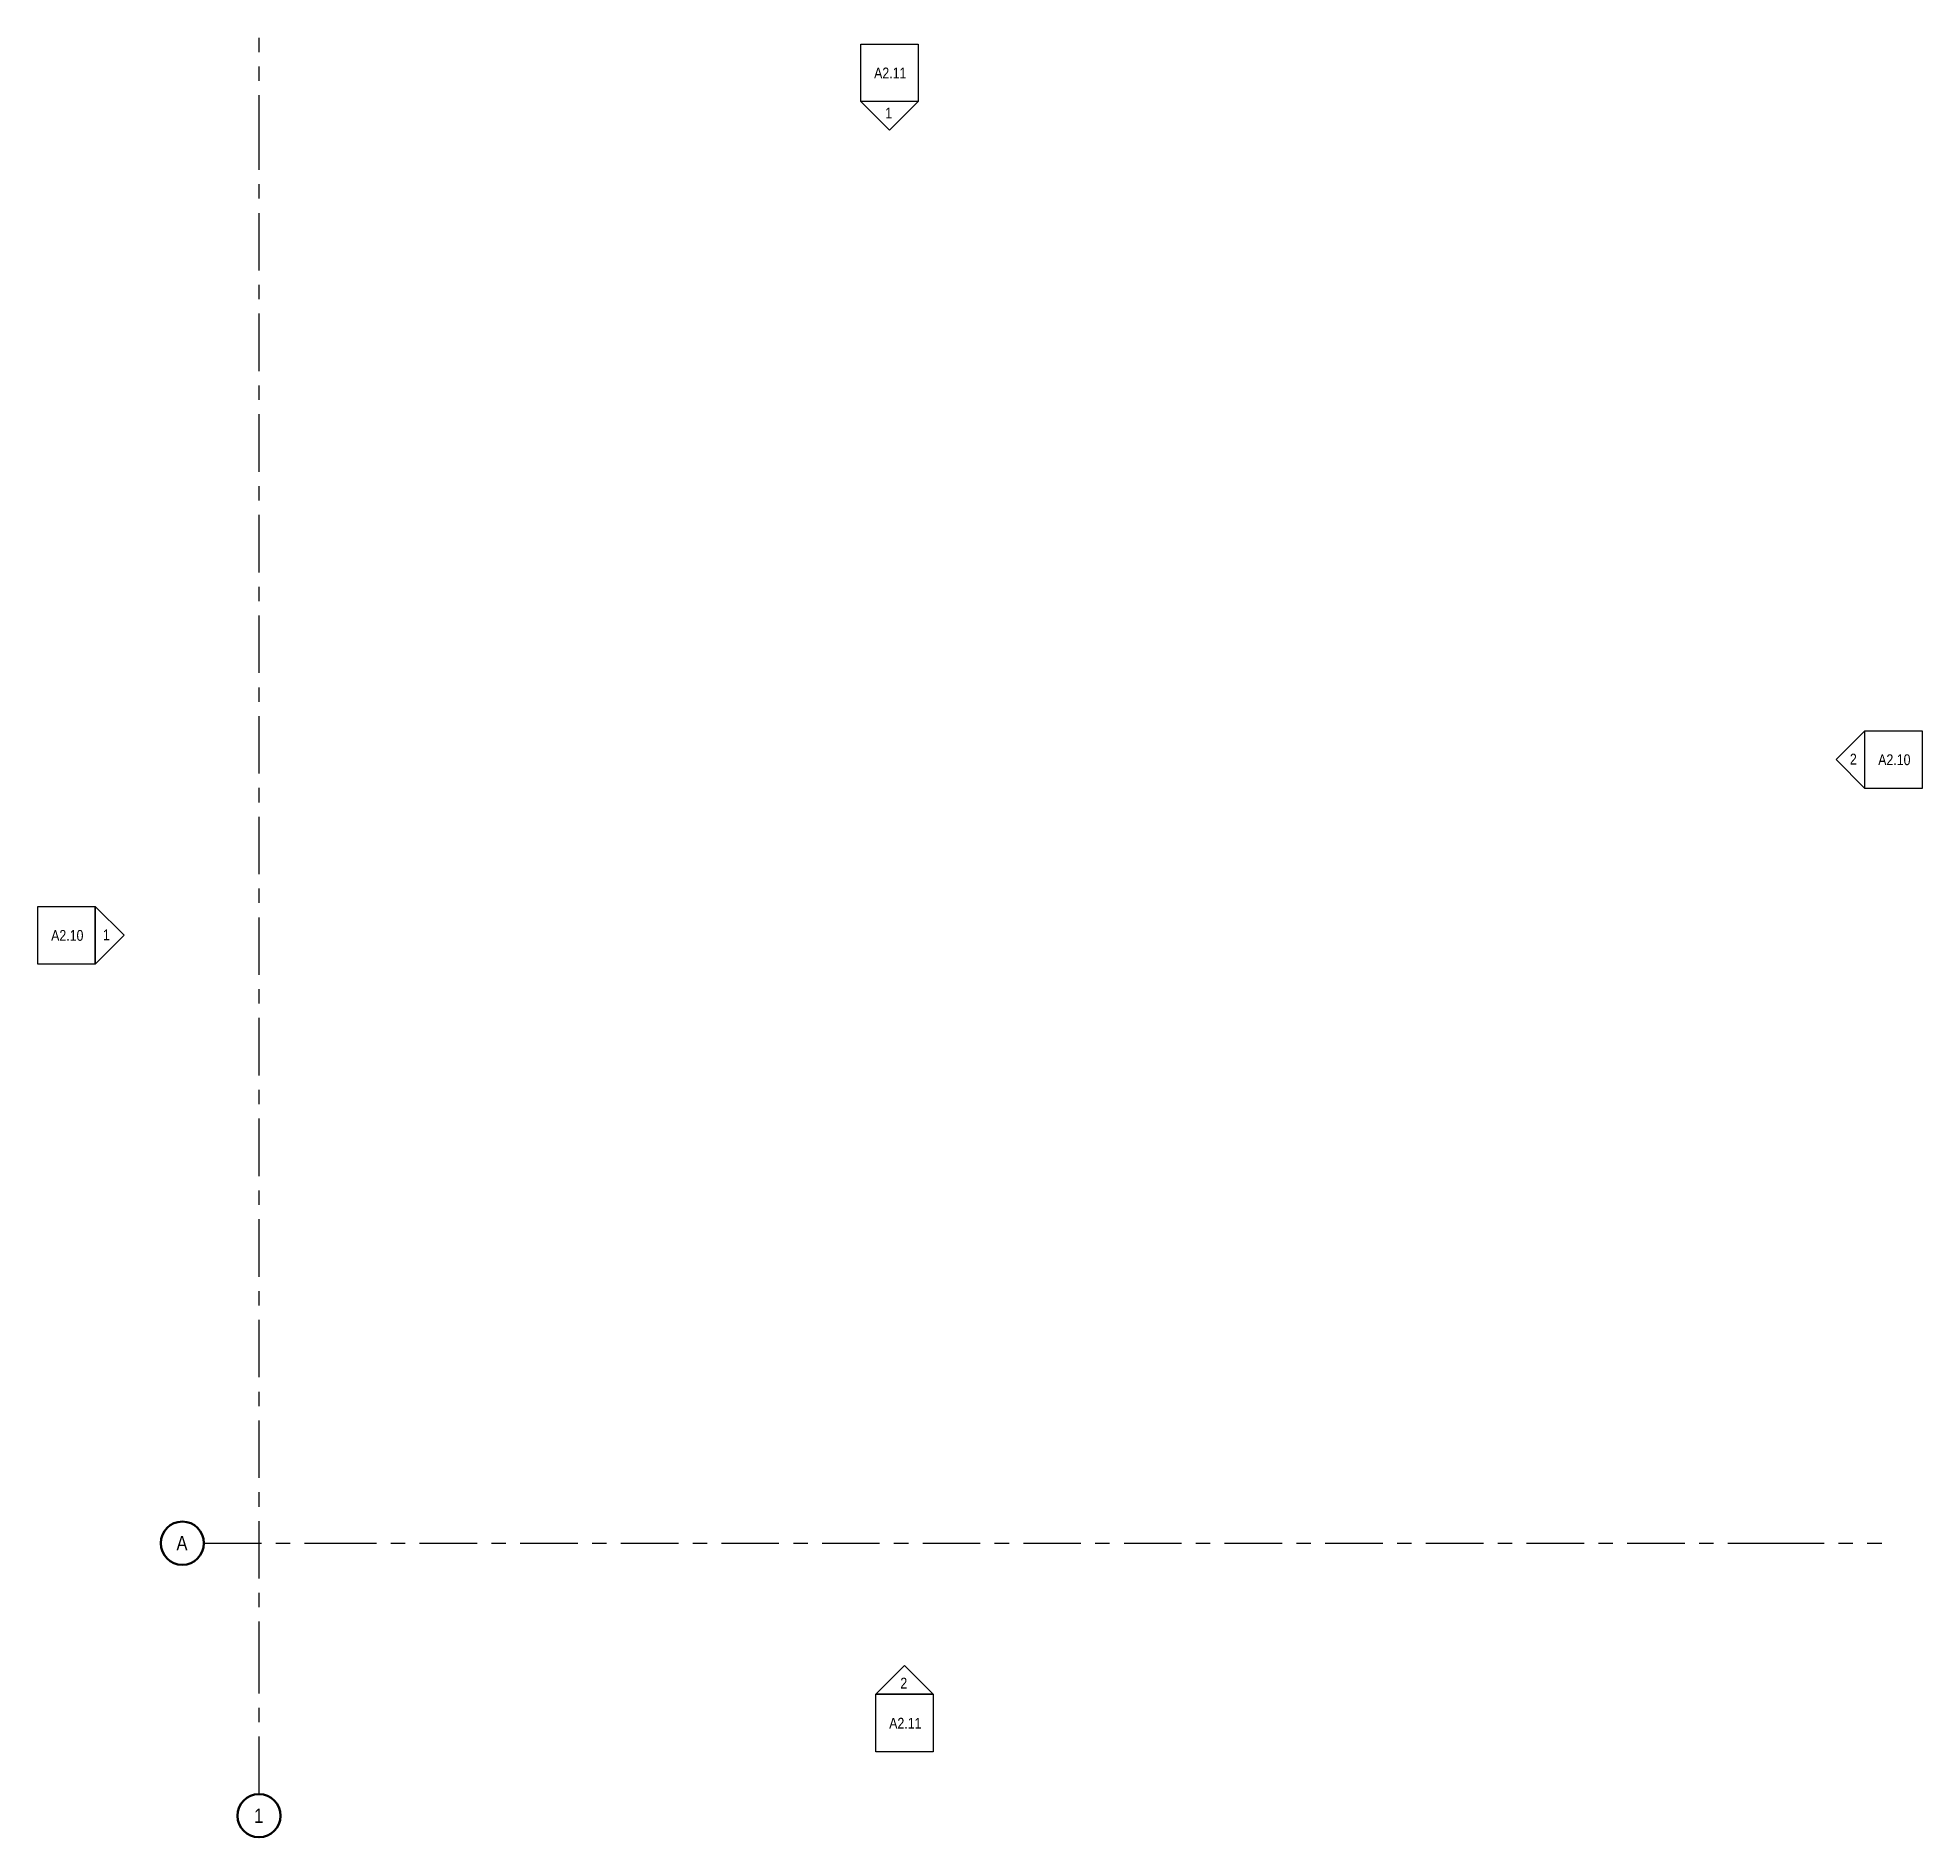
# Model space of a CAD drawing. Header units: inches. Extents: x -1455 to 118, y -1419 to 83.
import ezdxf

# ---------------------------------------------------------------- set-up
doc = ezdxf.new("R2010")
doc.units = ezdxf.units.IN
doc.header["$MEASUREMENT"] = 0
doc.linetypes.add('Grid Line', pattern=[84, 48, -12, 12, -12])
for name, color, linetype, lineweight in [('G-ANNO-SYMB', 111, 'Continuous', 9), ('S-GRID', 1, 'Continuous', 9), ('S-GRID-IDEN', 1, 'Continuous', 50)]:
    doc.layers.add(name, color=color, linetype=linetype, lineweight=lineweight)
doc.styles.add('Arial Narrow', font='ARIALN.TTF', dxfattribs={"height": 9})
doc.styles.add('Arial Narrow_1', font='ARIALN.TTF', dxfattribs={"height": 12})

# ---------------------------------------------------------------- blocks, each defined once
blk = doc.blocks.new('Elevation - Detail Number_CE_-134675-BASEMENT')
at = {"layer": 'G-ANNO-SYMB', "lineweight": 25}
for p, q in [((-0.25, -0.25), (-0.25, 0.25)), ((-0.25, 0.25), (0.25, 0.25)), ((0.25, 0.25), (0.25, -0.25)), ((0.25, -0.25), (-0.25, -0.25))]:
    blk.add_line(p, q, dxfattribs=at)
blk = doc.blocks.new('Elevation - Detail Number_CE_-46063-BASEMENT')
at = {"layer": 'G-ANNO-SYMB', "lineweight": 25}
for p, q in [((0, 0.25), (-0.25, 0)), ((0.25, 0), (0, 0.25)), ((-0.25, 0), (0.25, 0))]:
    blk.add_line(p, q, dxfattribs=at)
blk = doc.blocks.new('Grid - Grid Head-Circle_CE_-46466-BASEMENT')
at = {"layer": 'S-GRID-IDEN'}
blk.add_circle((0, 0), 0.188, dxfattribs=at)

msp = doc.modelspace()

# ---------------------------------------------------------------- linework, layer by layer
at = {"layer": 'S-GRID', "linetype": 'Grid Line', "lineweight": 25}
for p, q in [((-1270, -13), (-1270, 83)), ((-1270, -1287.4), (-1270, -13)), ((-1316, -1173.9), (-1220, -1173.9)), ((-1220, -1173.9), (-11.6, -1173.9)), ((-11.6, -1173.9), (84.4, -1173.9)), ((-1270, -1383.4), (-1270, -1287.4))]:
    msp.add_line(p, q, dxfattribs=at)

# ---------------------------------------------------------------- block references
at = {"layer": 'G-ANNO-SYMB', "lineweight": 25, "xscale": 95.99999999999994, "yscale": 95.99999999999994, "zscale": 95.99999999999994}
for name, p, rotation in [('Elevation - Detail Number_CE_-134675-BASEMENT', (-743.8, 53.7), 89.99999999999991), ('Elevation - Detail Number_CE_-46063-BASEMENT', (-743.8, 29.7), 180), ('Elevation - Detail Number_CE_-46063-BASEMENT', (70.3, -519.7), 89.99999999999969), ('Elevation - Detail Number_CE_-134675-BASEMENT', (94.3, -519.7), 89.99999999999969), ('Elevation - Detail Number_CE_-134675-BASEMENT', (-1430.7, -666.4), 89.99999999999991), ('Elevation - Detail Number_CE_-134675-BASEMENT', (-731.2, -1324), 89.99999999999964)]:
    msp.add_blockref(name, p, dxfattribs=dict(at, rotation=rotation))
at = {"layer": 'G-ANNO-SYMB', "lineweight": 25, "extrusion": (0, 0, -1), "xscale": 95.99999999999994, "yscale": 95.99999999999994, "zscale": 95.99999999999994}
msp.add_blockref('Elevation - Detail Number_CE_-46063-BASEMENT', (731.2, -1300), dxfattribs=at)
at = {"layer": 'S-GRID-IDEN', "xscale": 95.99999999999994, "yscale": 95.99999999999994, "zscale": 95.99999999999994, "rotation": 269.9999999999995}
msp.add_blockref('Grid - Grid Head-Circle_CE_-46466-BASEMENT', (-1334, -1173.9), dxfattribs=at)
at = {"layer": 'S-GRID-IDEN', "xscale": 95.99999999999994, "yscale": 95.99999999999994, "zscale": 95.99999999999994}
msp.add_blockref('Grid - Grid Head-Circle_CE_-46466-BASEMENT', (-1270, -1401.4), dxfattribs=at)

# ---------------------------------------------------------------- next in the draw order: texts
at = {"layer": 'G-ANNO-SYMB', "char_height": 9, "attachment_point": 1, "style": 'Arial Narrow', "bg_fill": 3, "box_fill_scale": 1.25, "bg_fill_color": 9, "bg_fill_true_color": 13158600, "bg_fill_transparency": 0}
for s, insert, width in [('A2.11', (-756.6, 58), 33.027), ('1', (-747.3, 24.6), 6.969), ('2', (57.9, -514.8), 6.969), ('A2.10', (81.5, -515.3), 33.027), ('A2.10', (-1443.5, -662), 33.027), ('2', (-734.7, -1286.2), 6.969), ('A2.11', (-744, -1319.7), 33.027)]:
    msp.add_mtext(s, dxfattribs=dict(at, insert=insert, width=width))
at = {"layer": 'S-GRID-IDEN', "lineweight": 9, "char_height": 12, "attachment_point": 1, "style": 'Arial Narrow_1', "bg_fill": 3, "box_fill_scale": 1.25, "bg_fill_color": 9, "bg_fill_true_color": 13158600, "bg_fill_transparency": 0}
for s, insert, width in [('A', (-1338.9, -1167.8), 11.211), ('1', (-1274, -1395.4), 9.393)]:
    msp.add_mtext(s, dxfattribs=dict(at, insert=insert, width=width))

# ---------------------------------------------------------------- next in the draw order: block references
at = {"layer": 'G-ANNO-SYMB', "lineweight": 25, "extrusion": (0, 0, -1), "xscale": 95.99999999999994, "yscale": 95.99999999999994, "zscale": 95.99999999999994, "rotation": 90.00000000000011}
msp.add_blockref('Elevation - Detail Number_CE_-46063-BASEMENT', (1406.7, -666.4), dxfattribs=at)

# ---------------------------------------------------------------- next in the draw order: texts
at = {"layer": 'G-ANNO-SYMB', "insert": (-1400.3, -661.5), "char_height": 9, "width": 6.969, "attachment_point": 1, "style": 'Arial Narrow', "bg_fill": 3, "box_fill_scale": 1.25, "bg_fill_color": 9, "bg_fill_true_color": 13158600, "bg_fill_transparency": 0}
msp.add_mtext('1', dxfattribs=at)

doc.saveas('drawing.dxf')
